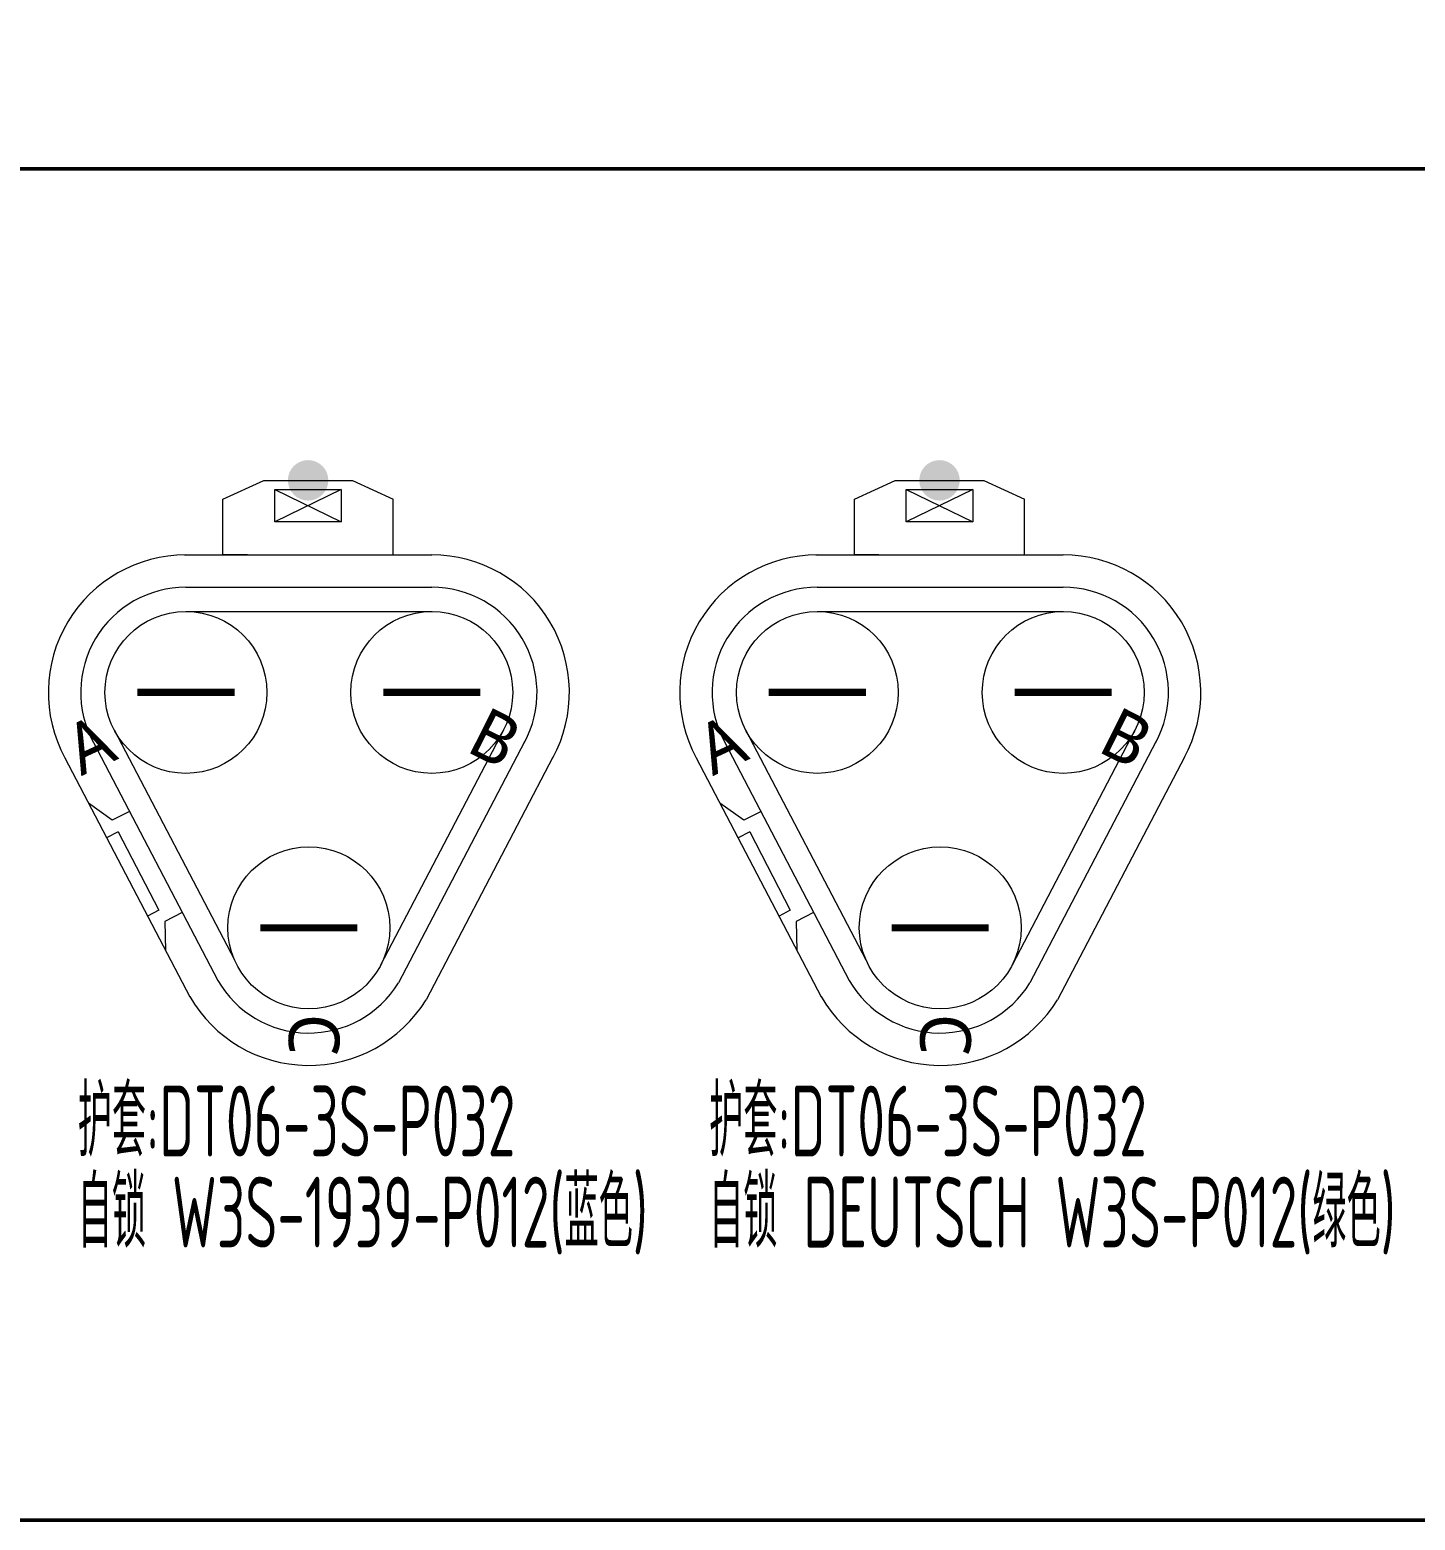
# Model space of a CAD drawing. Header units: millimetres. Extents: x 1638 to 3450, y 1129 to 2069.
# Drawn here: x 2764.8 to 2833.2, y 1184.1 to 1257.7 of the extents above; entities that cross this region are included whole.
import ezdxf
from ezdxf.enums import TextEntityAlignment as Align

# ---------------------------------------------------------------- set-up
doc = ezdxf.new("R2010")
doc.units = ezdxf.units.MM
for name, color, linetype, lineweight in [('1轮廓实线层', 7, 'Continuous', 50), ('护套层', 3, 'Continuous', 0), ('线号层', 6, 'Continuous', 0)]:
    doc.layers.add(name, color=color, linetype=linetype, lineweight=lineweight)
doc.layers.add('孔名层', color=1, linetype='Continuous')
doc.styles.get("Standard").update_dxf_attribs({"font": 'arial.ttf'})
doc.styles.add('ZTCAD', font='', dxfattribs={"height": 2.5, "bigfont": 'gbcbig.shx'})
doc.styles.add('孔名字体', font='', dxfattribs={"height": 5, "bigfont": 'gbcbig.shx'})
doc.styles.add('技术要求及剖视用', font='gbenor.shx', dxfattribs={"width": 0.7, "bigfont": 'gbcbig.shx'})
doc.styles.get('ZTCAD').set_extended_font_data('Microsoft YaHei')
doc.styles.get('孔名字体').set_extended_font_data('Microsoft YaHei')
doc.dimstyles.new('ISO-25', dxfattribs={"dimtxt": 2.5, "dimasz": 2.5, "dimexe": 1.25, "dimexo": 0.625, "dimtad": 1, "dimtxsty": 'Standard', "dimcen": 2.5, "dimadec": 0, "dimazin": 0, "dimtfac": 1, "dimtmove": 0, "dimatfit": 3, "dimfxl": 1, "dimarcsym": 0})

# ---------------------------------------------------------------- blocks, each defined once
blk = doc.blocks.new('DT06-3S-P032-Out2152015523')
for p, q in [((-29.331, -14.824), (-27.311, -13.897)), ((-27.311, -13.897), (-22.939, -13.897)), ((-22.939, -13.897), (-20.92, -14.824)), ((-23.486, -14.346), (-26.765, -15.946)), ((-26.765, -14.346), (-23.486, -15.946)), ((-29.331, -17.579), (-29.331, -14.824)), ((-20.92, -17.579), (-20.92, -14.824)), ((-31.239, -17.579), (-19.012, -17.579)), ((-28.122, -17.579), (-29.331, -17.579)), ((-22.129, -17.579), (-20.92, -17.579)), ((-31.164, -19.178), (-19.012, -19.178)), ((-31.164, -20.378), (-18.998, -20.378)), ((-34.711, -26.227), (-28.765, -37.586)), ((-15.473, -26.238), (-21.543, -37.862)), ((-35.738, -26.851), (-29.591, -38.61)), ((-14.43, -26.819), (-20.66, -38.735)), ((-37.145, -27.612), (-30.969, -39.423)), ((-13.024, -27.581), (-19.297, -39.573)), ((-34.8, -30.697), (-35.976, -29.849)), ((-33.947, -30.255), (-34.8, -30.697)), ((-34.507, -31.261), (-35.083, -31.556)), ((-34.507, -31.261), (-32.498, -35.136)), ((-32.498, -35.136), (-33.057, -35.432)), ((-31.354, -35.258), (-32.206, -35.7)), ((-32.206, -35.7), (-32.17, -37.128))]:
    blk.add_line(p, q)
blk.add_lwpolyline([(-26.765, -14.346), (-23.486, -14.346), (-23.486, -15.946), (-26.765, -15.946)], close=True)
for centre in [(-31.164, -24.378), (-19.012, -24.378), (-25.088, -36.01)]:
    blk.add_circle(centre, 4)
for centre, radius, start, end in [((-31.164, -24.378), 6.799, 90, 208.40246), ((-19.012, -24.378), 6.799, 331.59754, 90), ((-31.164, -24.378), 5.2, 90, 208.40246), ((-19.012, -24.378), 5.2, 331.59754, 90), ((-25.088, -36.01), 5.2, 210, 328.40246), ((-25.088, -36.01), 6.799, 210, 328.40246)]:
    blk.add_arc(centre, radius, start, end)
at = {"layer": '孔名层', "style": '孔名字体'}
for s, rotation, p in [('A', 24.85285, (-36.334, -28.519)), ('B', 333.35123, (-17.398, -27.251)), ('C', 268.55868, (-26.043, -40.227))]:
    blk.add_text(s, height=2.5, rotation=rotation, dxfattribs=at).set_placement(p)
at = {"layer": '护套层', "style": '技术要求及剖视用', "width": 0.67}
for tag, p, flags in [('备注', (11.427, 11.354), 8), ('标号', (11.427, 7.354), 8), ('功能', (10.927, 3.354), 8), ('英文功能', (10.927, -0.646), 8), ('编号', (-0.073, -4.646), 8), ('护套号', (10.927, -4.646), 8), ('颜色', (31.927, -4.646), 9), ('厂家', (33.927, -4.646), 9), ('端子', (35.927, -4.646), 9), ('统计到BOM', (31.927, -6.646), 9), ('客户代号', (-0.073, -8.646), 8), ('配件', (10.927, -8.646), 8), ('配置', (31.927, -8.646), 9), ('编码', (33.927, -8.646), 9), ('防水栓', (35.927, -8.646), 9), ('工序', (31.927, -10.646), 9), ('工位', (33.927, -10.646), 9), ('设计软件', (38.687, -10.646), 9), ('附件', (10.927, -12.646), 8), ('视图', (31.927, -12.646), 9), ('方向', (33.927, -12.646), 9), ('盲栓', (35.927, -12.646), 9)]:
    blk.add_attdef(tag, p, '', height=3.5, dxfattribs=dict(at, flags=flags))
blk = doc.blocks.new('NullNoBlk')
at = {"const_width": 0.36}
blk.add_lwpolyline([(-2.4, 0), (2.4, 0)], dxfattribs=at)
at = {"style": 'ZTCAD', "flags": 9}
for tag, p in [('孔位', (-1.611, -0.044)), ('孔大小', (1.543, -0.044))]:
    blk.add_attdef(tag, text='', height=2, dxfattribs=at).set_placement(p, align=Align.MIDDLE)
blk = doc.blocks.new('DT06-3S-P032-Out21520155211')
for p, q in [((-29.331, -14.824), (-27.311, -13.897)), ((-27.311, -13.897), (-22.939, -13.897)), ((-22.939, -13.897), (-20.92, -14.824)), ((-23.486, -14.346), (-26.765, -15.946)), ((-26.765, -14.346), (-23.486, -15.946)), ((-29.331, -17.579), (-29.331, -14.824)), ((-20.92, -17.579), (-20.92, -14.824)), ((-31.239, -17.579), (-19.012, -17.579)), ((-28.122, -17.579), (-29.331, -17.579)), ((-22.129, -17.579), (-20.92, -17.579)), ((-31.164, -19.178), (-19.012, -19.178)), ((-31.164, -20.378), (-18.998, -20.378)), ((-34.711, -26.227), (-28.765, -37.586)), ((-15.473, -26.238), (-21.543, -37.862)), ((-35.738, -26.851), (-29.591, -38.61)), ((-14.43, -26.819), (-20.66, -38.735)), ((-37.145, -27.612), (-30.969, -39.423)), ((-13.024, -27.581), (-19.297, -39.573)), ((-34.8, -30.697), (-35.976, -29.849)), ((-33.947, -30.255), (-34.8, -30.697)), ((-34.507, -31.261), (-35.083, -31.556)), ((-34.507, -31.261), (-32.498, -35.136)), ((-32.498, -35.136), (-33.057, -35.432)), ((-31.354, -35.258), (-32.206, -35.7)), ((-32.206, -35.7), (-32.17, -37.128))]:
    blk.add_line(p, q)
blk.add_lwpolyline([(-26.765, -14.346), (-23.486, -14.346), (-23.486, -15.946), (-26.765, -15.946)], close=True)
for centre in [(-31.164, -24.378), (-19.012, -24.378), (-25.088, -36.01)]:
    blk.add_circle(centre, 4)
for centre, radius, start, end in [((-31.164, -24.378), 6.799, 90, 208.40246), ((-19.012, -24.378), 6.799, 331.59754, 90), ((-31.164, -24.378), 5.2, 90, 208.40246), ((-19.012, -24.378), 5.2, 331.59754, 90), ((-25.088, -36.01), 5.2, 210, 328.40246), ((-25.088, -36.01), 6.799, 210, 328.40246)]:
    blk.add_arc(centre, radius, start, end)
at = {"layer": '孔名层', "style": '孔名字体'}
for s, rotation, p in [('A', 24.85285, (-36.334, -28.519)), ('B', 333.35123, (-17.398, -27.251)), ('C', 268.55868, (-26.043, -40.227))]:
    blk.add_text(s, height=2.5, rotation=rotation, dxfattribs=at).set_placement(p)
at = {"layer": '护套层', "style": '技术要求及剖视用', "width": 0.67}
for tag, p, flags in [('备注', (11.427, 11.354), 8), ('标号', (11.427, 7.354), 8), ('功能', (10.927, 3.354), 8), ('英文功能', (10.927, -0.646), 8), ('编号', (-0.073, -4.646), 8), ('护套号', (10.927, -4.646), 8), ('颜色', (31.927, -4.646), 9), ('厂家', (33.927, -4.646), 9), ('端子', (35.927, -4.646), 9), ('统计到BOM', (31.927, -6.646), 9), ('客户代号', (-0.073, -8.646), 8), ('配件', (10.927, -8.646), 8), ('配置', (31.927, -8.646), 9), ('编码', (33.927, -8.646), 9), ('防水栓', (35.927, -8.646), 9), ('工序', (31.927, -10.646), 9), ('工位', (33.927, -10.646), 9), ('设计软件', (38.687, -10.646), 9), ('附件', (10.927, -12.646), 8), ('视图', (31.927, -12.646), 9), ('方向', (33.927, -12.646), 9), ('盲栓', (35.927, -12.646), 9)]:
    blk.add_attdef(tag, p, '', height=3.5, dxfattribs=dict(at, flags=flags))
blk = doc.blocks.new('*D205')
at = {"color": 0, "lineweight": -2, "transparency": 16777216}
for p, q in [((2785.719, 1832.784), (2785.719, 1837.154)), ((2807.692, 1832.784), (2807.692, 1837.154)), ((2788.219, 1835.904), (2805.192, 1835.904)), ((3272.833, 1250.246), (3272.833, 1255.416)), ((3328.533, 1250.204), (3328.533, 1255.416)), ((3275.333, 1254.166), (3326.033, 1254.166))]:
    blk.add_line(p, q, dxfattribs=at)
at = {"color": 0, "transparency": 16777216}
for points in [[(2788.219, 1836.321), (2788.219, 1835.488), (2785.719, 1835.904)], [(2805.192, 1836.321), (2805.192, 1835.488), (2807.692, 1835.904)], [(3275.333, 1254.583), (3275.333, 1253.75), (3272.833, 1254.166)], [(3326.033, 1254.583), (3326.033, 1253.75), (3328.533, 1254.166)]]:
    blk.add_solid(points, dxfattribs=at)
at = {"layer": 'Defpoints', "color": 0, "transparency": 16777216}
for p in [(2807.692, 1835.904), (2785.719, 1832.159), (2807.692, 1832.159), (3328.533, 1254.166), (3272.833, 1249.621), (3328.533, 1249.579)]:
    blk.add_point(p, dxfattribs=at)
at = {"color": 3, "transparency": 16777216, "char_height": 2.5, "attachment_point": 5}
for s, insert in [('100', (2796.705, 1837.806)), ('2800', (3300.683, 1256.068))]:
    blk.add_mtext(s, dxfattribs=dict(at, insert=insert))

msp = doc.modelspace()

# ---------------------------------------------------------------- hatches: boundary and pattern name
at = {"layer": '护套层'}
h = msp.add_hatch(color=256, dxfattribs=at)
edge = h.paths.add_edge_path()
edge.add_arc((2778.516, 1235.45), 1, 0, 360)
h = msp.add_hatch(color=256, dxfattribs=at)
edge = h.paths.add_edge_path()
edge.add_arc((2809.719, 1235.45), 1, 0, 360)

# ---------------------------------------------------------------- linework, layer by layer
at = {"layer": '1轮廓实线层', "color": 6}
msp.add_lwpolyline([(2731.961, 1250.836), (2887.997, 1250.836), (2887.997, 1184.063), (2731.961, 1184.063)], close=True, dxfattribs=at)

# ---------------------------------------------------------------- block references
at = {"layer": '护套层'}
ref = msp.add_blockref('DT06-3S-P032-Out2152015523', (2803.641, 1249.347), dxfattribs=at)
ref.add_attrib('护套号', '护套:DT06-3S-P032', (2767.133, 1202.038), dxfattribs={"height": 3.5, "style": '技术要求及剖视用', "width": 0.67})
ref.add_attrib('附件', '自锁 W3S-1939-P012(蓝色)', (2767.133, 1197.538), dxfattribs={"height": 3.5, "style": '技术要求及剖视用', "width": 0.67})
ref = msp.add_blockref('DT06-3S-P032-Out21520155211', (2834.844, 1249.347), dxfattribs=at)
ref.add_attrib('护套号', '护套:DT06-3S-P032', (2798.335, 1202.038), dxfattribs={"height": 3.5, "style": '技术要求及剖视用', "width": 0.67})
ref.add_attrib('附件', '自锁 DEUTSCH W3S-P012(绿色)', (2798.335, 1197.538), dxfattribs={"height": 3.5, "style": '技术要求及剖视用', "width": 0.67})
at = {"layer": '线号层'}
for p in [(2772.481, 1224.967), (2784.631, 1224.967), (2803.684, 1224.967), (2815.834, 1224.967), (2778.551, 1213.337), (2809.754, 1213.337)]:
    msp.add_blockref('NullNoBlk', p, dxfattribs=at)

# ---------------------------------------------------------------- dimensions: what is measured, and where the dimension line sits
at = {"color": 1}
dim = msp.add_linear_dim(base=(2807.692, 1835.904), p1=(2785.719, 1832.159), p2=(2807.692, 1832.159), text='100', dimstyle='ISO-25', override={"dimclrt": 3}, dxfattribs=at)
dim.commit()
dim.dimension.update_dxf_attribs({"geometry": '*D205', "text_midpoint": (2796.705, 1837.806)})

doc.saveas('drawing.dxf')
